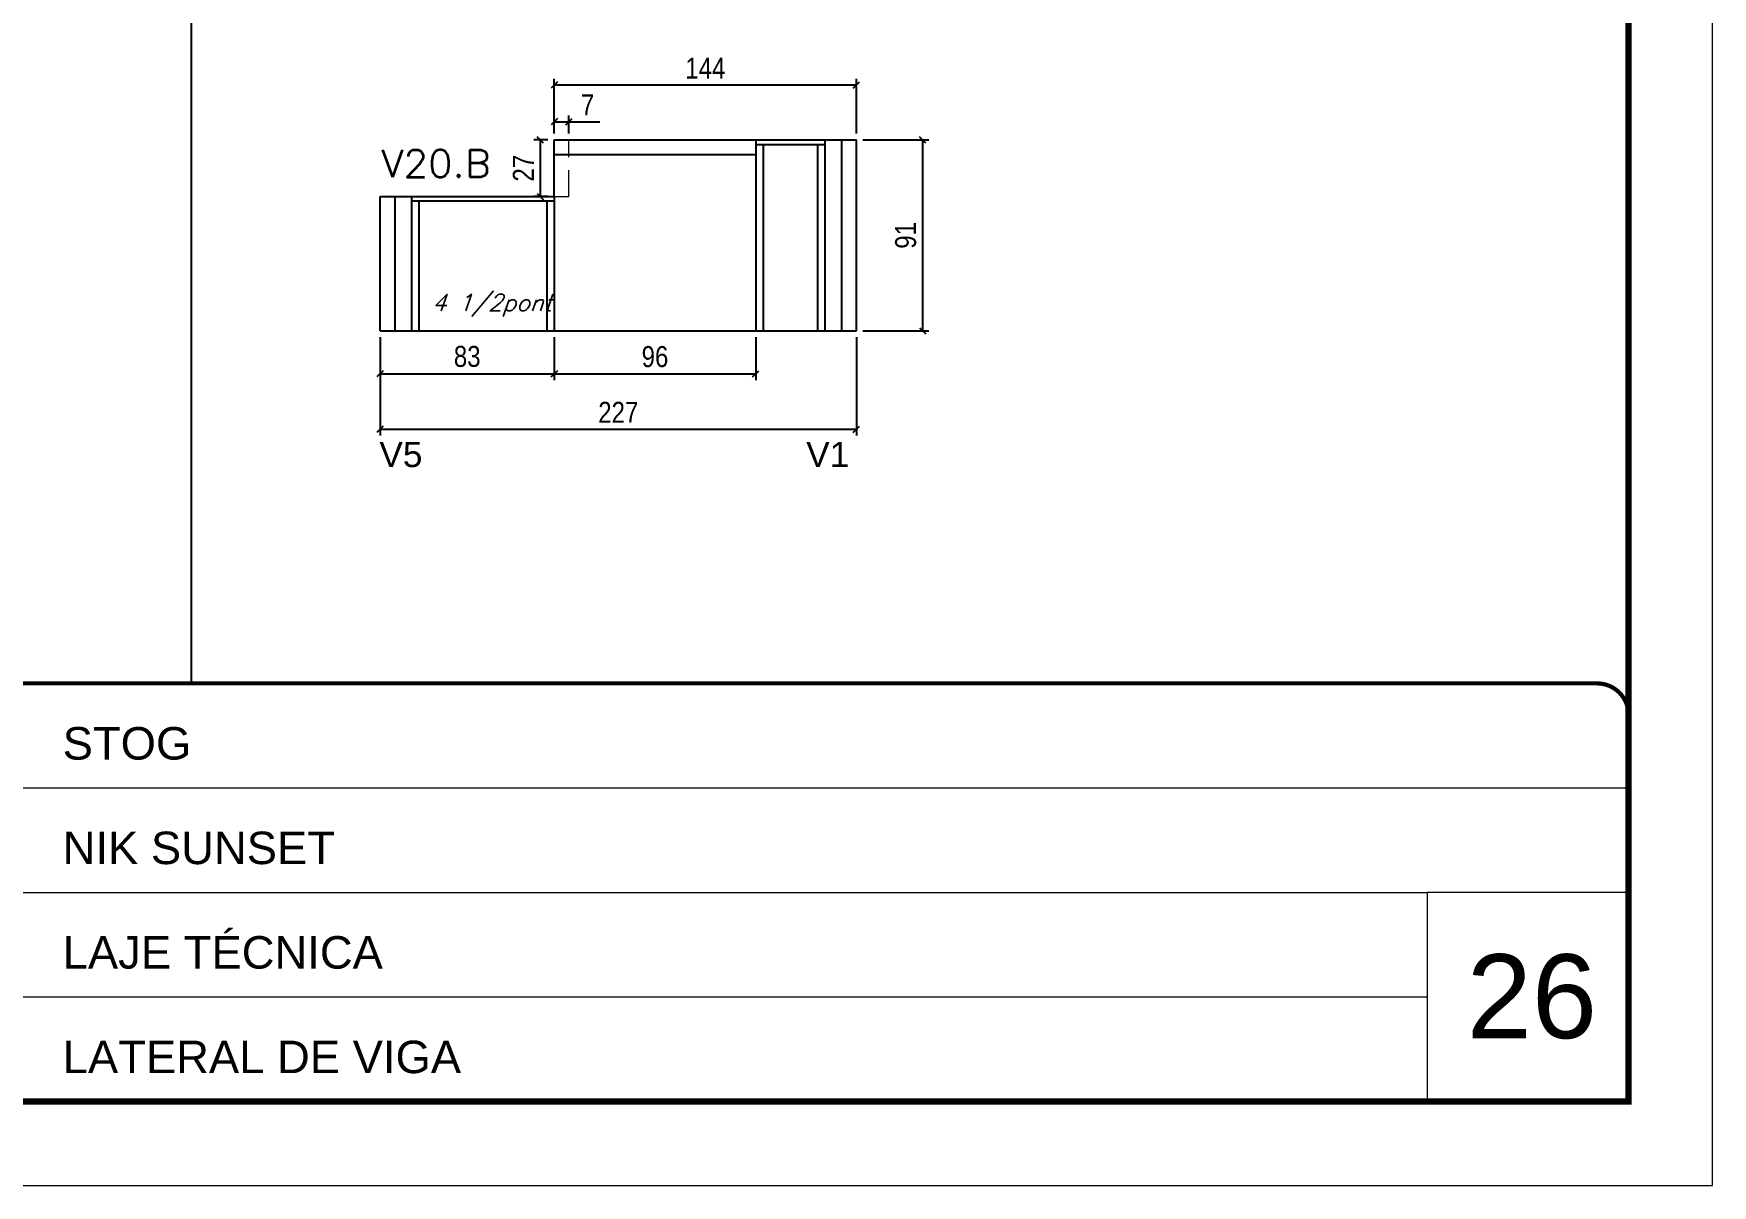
# Model space of a CAD drawing. Extents: x -10448 to -1189, y -11772 to 17235.
# Drawn here: x -8165 to -7365, y 8903 to 9452 of the extents above; entities that cross this region are included whole.
import ezdxf

# ---------------------------------------------------------------- set-up
doc = ezdxf.new("R2010")
doc.units = 0
for name, pattern in [('CONTINUO', [0]), ('DASHED', [0.75, 0.5, -0.25]), ('HIDDEN', [0.375, 0.25, -0.125])]:
    doc.linetypes.add(name, pattern=pattern)
for name, color, linetype in [('5', 5, 'Continuous'), ('COTA', 241, 'Continuous'), ('Painéis', 200, 'Continuous'), ('SARR_2.2x7', 40, 'Continuous'), ('SARR_3.5x7', 81, 'Continuous'), ('texto', 7, 'Continuous')]:
    doc.layers.add(name, color=color, linetype=linetype)
for name, color, linetype, lineweight in [('CARIMBO', 255, 'Continuous', 9), ('Folhas', 255, 'Continuous', 9), ('Sarr 2.2x7', 40, 'Continuous', 9), ('SARRAFO DE PRESSAO', 251, 'DASHED', 9), ('Texto Seção', 7, 'Continuous', 15)]:
    doc.layers.add(name, color=color, linetype=linetype, lineweight=lineweight)
doc.styles.add('ARIAL', font='arial.ttf')
doc.styles.add('COTA TECNICA', font='techl___.ttf', dxfattribs={"height": 10})
doc.styles.add('REGUA-120', font='ROMANS.shx', dxfattribs={"height": 15})
doc.styles.add('Romans', font='romans.shx')
doc.styles.get("Standard").update_dxf_attribs({"font": 'arial.ttf'})
doc.dimstyles.new('PAINEL', dxfattribs={"dimtxt": 10, "dimasz": 3, "dimexe": 3, "dimexo": 3, "dimgap": 3, "dimtad": 1, "dimdec": 1, "dimzin": 12, "dimdsep": 46, "dimtxsty": 'COTA TECNICA', "dimblk1": 'OBLIQUE', "dimblk2": 'OBLIQUE', "dimsah": 1, "dimcen": 0.9, "dimclrd": 4, "dimclre": 4, "dimclrt": 240, "dimadec": 1, "dimazin": 3, "dimtfac": 1, "dimtdec": 1, "dimtmove": 0, "dimatfit": 3, "dimfxl": 1, "dimtolj": 1, "dimtzin": 12, "dimarcsym": 0})

# ---------------------------------------------------------------- blocks, each defined once
blk = doc.blocks.new('9999999999')
at = {"color": 30, "linetype": 'CONTINUO'}
for p, q in [((98564.56, 34379.64), (99583.98, 34379.64)), ((98564.56, 34329.83), (99487.98, 34329.83)), ((99583.98, 34329.83), (99487.98, 34329.83)), ((99487.98, 34329.83), (99487.98, 34230.21)), ((98564.56, 34280.02), (99487.98, 34280.02))]:
    blk.add_line(p, q, dxfattribs=at)
at = {"color": 30, "linetype": 'CONTINUO', "const_width": 2}
blk.add_lwpolyline([(99583.98, 34230.21), (99583.98, 34414.45, 0.414214), (99568.98, 34429.45), (98228.98, 34429.45, 0.414214), (98213.98, 34414.45), (98213.98, 34245.21, 0.414214), (98228.98, 34230.21), (99583.98, 34230.21)], format="xyb", dxfattribs=at)
at = {"layer": 'Folhas'}
blk.add_lwpolyline([(98138.98, 34190.21), (99623.98, 34190.21), (99623.98, 35240.21), (98138.98, 35240.21)], close=True, dxfattribs=at)
at = {"layer": 'Folhas', "color": 30, "const_width": 3}
blk.add_lwpolyline([(98213.98, 34230.21), (99583.98, 34230.21), (99583.98, 35200.21), (98213.98, 35200.21)], close=True, dxfattribs=at)
at = {"color": 7, "linetype": 'Continuous', "ltscale": 5, "style": 'ARIAL'}
for s, height, p in [('STOG', 15.483, (98837.68, 34393.13)), ('NIK SUNSET', 15.483, (98837.68, 34343.32)), ('LAJE TÉCNICA', 15.4829, (98837.68, 34293.51)), ('LATERAL DE VIGA', 15.4829, (98837.68, 34243.7))]:
    blk.add_text(s, height=height, dxfattribs=at).set_placement(p)
blk = doc.blocks.new('_Oblique')
at = {"color": 0, "linetype": 'ByBlock', "lineweight": -2}
blk.add_line((-0.5, -0.5), (0.5, 0.5), dxfattribs=at)
blk = doc.blocks.new('*D818')
at = {"layer": 'COTA', "color": 4, "linetype": 'ByBlock', "lineweight": -2, "transparency": 16777216}
for p, q in [((-7999.77, 9307.02), (-7999.77, 9260.1)), ((-7772.77, 9307.02), (-7772.77, 9260.1)), ((-7999.77, 9263.1), (-7772.77, 9263.1))]:
    blk.add_line(p, q, dxfattribs=at)
at = {"layer": 'Defpoints', "color": 0, "linetype": 'ByBlock', "transparency": 16777216}
for p in [(-7999.77, 9310.02), (-7772.77, 9310.02), (-7772.77, 9263.1)]:
    blk.add_point(p, dxfattribs=at)
at = {"layer": 'COTA', "color": 4, "linetype": 'ByBlock', "lineweight": -2, "transparency": 16777216, "xscale": 3, "yscale": 3, "zscale": 3, "rotation": 180}
blk.add_blockref('_Oblique', (-7999.77, 9263.1), dxfattribs=at)
at = {"layer": 'COTA', "color": 4, "linetype": 'ByBlock', "lineweight": -2, "transparency": 16777216, "xscale": 3, "yscale": 3, "zscale": 3}
blk.add_blockref('_Oblique', (-7772.77, 9263.1), dxfattribs=at)
at = {"layer": 'COTA', "color": 240, "linetype": 'ByBlock', "transparency": 16777216, "insert": (-7886.27, 9271.18), "char_height": 10, "attachment_point": 5, "style": 'COTA TECNICA'}
blk.add_mtext('\\A1;227', dxfattribs=at)
blk = doc.blocks.new('*D812')
at = {"layer": 'COTA', "color": 4, "linetype": 'ByBlock', "lineweight": -2, "transparency": 16777216}
for p, q in [((-7769.77, 9401.02), (-7738.19, 9401.02)), ((-7741.19, 9310.02), (-7741.19, 9401.02)), ((-7769.77, 9310.02), (-7738.19, 9310.02))]:
    blk.add_line(p, q, dxfattribs=at)
at = {"layer": 'Defpoints', "color": 0, "linetype": 'ByBlock', "transparency": 16777216}
for p in [(-7772.77, 9401.02), (-7741.19, 9401.02), (-7772.77, 9310.02)]:
    blk.add_point(p, dxfattribs=at)
at = {"layer": 'COTA', "color": 4, "linetype": 'ByBlock', "lineweight": -2, "transparency": 16777216, "xscale": 3, "yscale": 3, "zscale": 3}
for p, rotation in [((-7741.19, 9401.02), 90), ((-7741.19, 9310.02), 270)]:
    blk.add_blockref('_Oblique', p, dxfattribs=dict(at, rotation=rotation))
at = {"layer": 'COTA', "color": 240, "linetype": 'ByBlock', "transparency": 16777216, "insert": (-7749.27, 9355.52), "char_height": 10, "attachment_point": 5, "rotation": 90, "style": 'COTA TECNICA'}
blk.add_mtext('\\A1;91', dxfattribs=at)
blk = doc.blocks.new('*D820')
at = {"layer": 'COTA', "color": 4, "lineweight": -2, "transparency": 16777216}
for p, q in [((-7916.77, 9404.02), (-7916.77, 9412.64)), ((-7909.77, 9404.02), (-7909.77, 9412.64)), ((-7916.77, 9409.64), (-7909.77, 9409.64)), ((-7909.77, 9409.64), (-7895.03, 9409.64))]:
    blk.add_line(p, q, dxfattribs=at)
at = {"layer": 'Defpoints', "color": 0, "transparency": 16777216}
for p in [(-7909.77, 9409.64), (-7916.77, 9401.02), (-7909.77, 9401.02)]:
    blk.add_point(p, dxfattribs=at)
at = {"layer": 'COTA', "color": 4, "lineweight": -2, "transparency": 16777216, "xscale": 3, "yscale": 3, "zscale": 3, "rotation": 180}
blk.add_blockref('_Oblique', (-7916.77, 9409.64), dxfattribs=at)
at = {"layer": 'COTA', "color": 4, "lineweight": -2, "transparency": 16777216, "xscale": 3, "yscale": 3, "zscale": 3}
blk.add_blockref('_Oblique', (-7909.77, 9409.64), dxfattribs=at)
at = {"layer": 'COTA', "color": 240, "transparency": 16777216, "insert": (-7900.9, 9417.71), "char_height": 10, "attachment_point": 5, "style": 'COTA TECNICA'}
blk.add_mtext('\\A1;7', dxfattribs=at)
blk = doc.blocks.new('*D821')
at = {"layer": 'COTA', "color": 4, "lineweight": -2, "transparency": 16777216}
for p, q in [((-7916.77, 9404.02), (-7916.77, 9430.15)), ((-7772.77, 9427.15), (-7916.77, 9427.15)), ((-7772.77, 9404.02), (-7772.77, 9430.15))]:
    blk.add_line(p, q, dxfattribs=at)
at = {"layer": 'Defpoints', "color": 0, "transparency": 16777216}
for p in [(-7916.77, 9427.15), (-7916.77, 9401.02), (-7772.77, 9401.02)]:
    blk.add_point(p, dxfattribs=at)
at = {"layer": 'COTA', "color": 4, "lineweight": -2, "transparency": 16777216, "xscale": 3, "yscale": 3, "zscale": 3, "rotation": 180}
blk.add_blockref('_Oblique', (-7916.77, 9427.15), dxfattribs=at)
at = {"layer": 'COTA', "color": 4, "lineweight": -2, "transparency": 16777216, "xscale": 3, "yscale": 3, "zscale": 3}
blk.add_blockref('_Oblique', (-7772.77, 9427.15), dxfattribs=at)
at = {"layer": 'COTA', "color": 240, "transparency": 16777216, "insert": (-7844.77, 9435.22), "char_height": 10, "attachment_point": 5, "style": 'COTA TECNICA'}
blk.add_mtext('\\A1;144', dxfattribs=at)
blk = doc.blocks.new('*D822')
at = {"layer": 'COTA', "color": 4, "lineweight": -2, "transparency": 16777216}
for p, q in [((-7999.77, 9307.02), (-7999.77, 9286.53)), ((-7916.77, 9307.02), (-7916.77, 9286.53)), ((-7999.77, 9289.53), (-7916.77, 9289.53))]:
    blk.add_line(p, q, dxfattribs=at)
at = {"layer": 'Defpoints', "color": 0, "transparency": 16777216}
for p in [(-7999.77, 9310.02), (-7916.77, 9310.02), (-7916.77, 9289.53)]:
    blk.add_point(p, dxfattribs=at)
at = {"layer": 'COTA', "color": 4, "lineweight": -2, "transparency": 16777216, "xscale": 3, "yscale": 3, "zscale": 3, "rotation": 180}
blk.add_blockref('_Oblique', (-7999.77, 9289.53), dxfattribs=at)
at = {"layer": 'COTA', "color": 4, "lineweight": -2, "transparency": 16777216, "xscale": 3, "yscale": 3, "zscale": 3}
blk.add_blockref('_Oblique', (-7916.77, 9289.53), dxfattribs=at)
at = {"layer": 'COTA', "color": 240, "transparency": 16777216, "insert": (-7958.27, 9297.77), "char_height": 10, "attachment_point": 5, "style": 'COTA TECNICA'}
blk.add_mtext('\\A1;83', dxfattribs=at)
blk = doc.blocks.new('*D823')
at = {"layer": 'COTA', "color": 4, "lineweight": -2, "transparency": 16777216}
for p, q in [((-7916.77, 9307.02), (-7916.77, 9286.53)), ((-7820.77, 9307.02), (-7820.77, 9286.53)), ((-7916.77, 9289.53), (-7820.77, 9289.53))]:
    blk.add_line(p, q, dxfattribs=at)
at = {"layer": 'Defpoints', "color": 0, "transparency": 16777216}
for p in [(-7916.77, 9310.02), (-7820.77, 9310.02), (-7820.77, 9289.53)]:
    blk.add_point(p, dxfattribs=at)
at = {"layer": 'COTA', "color": 4, "lineweight": -2, "transparency": 16777216, "xscale": 3, "yscale": 3, "zscale": 3, "rotation": 180}
blk.add_blockref('_Oblique', (-7916.77, 9289.53), dxfattribs=at)
at = {"layer": 'COTA', "color": 4, "lineweight": -2, "transparency": 16777216, "xscale": 3, "yscale": 3, "zscale": 3}
blk.add_blockref('_Oblique', (-7820.77, 9289.53), dxfattribs=at)
at = {"layer": 'COTA', "color": 240, "transparency": 16777216, "insert": (-7868.77, 9297.67), "char_height": 10, "attachment_point": 5, "style": 'COTA TECNICA'}
blk.add_mtext('\\A1;96', dxfattribs=at)
blk = doc.blocks.new('*D824')
at = {"layer": 'COTA', "color": 4, "lineweight": -2, "transparency": 16777216}
for p, q in [((-7919.77, 9401.02), (-7926.44, 9401.02)), ((-7923.44, 9401.02), (-7923.44, 9374.02)), ((-7919.77, 9374.02), (-7926.44, 9374.02))]:
    blk.add_line(p, q, dxfattribs=at)
at = {"layer": 'Defpoints', "color": 0, "transparency": 16777216}
for p in [(-7916.77, 9401.02), (-7923.44, 9374.02), (-7916.77, 9374.02)]:
    blk.add_point(p, dxfattribs=at)
at = {"layer": 'COTA', "color": 4, "lineweight": -2, "transparency": 16777216, "xscale": 3, "yscale": 3, "zscale": 3}
for p, rotation in [((-7923.44, 9401.02), 90), ((-7923.44, 9374.02), 270)]:
    blk.add_blockref('_Oblique', p, dxfattribs=dict(at, rotation=rotation))
at = {"layer": 'COTA', "color": 240, "transparency": 16777216, "insert": (-7931.51, 9387.52), "char_height": 10, "attachment_point": 5, "rotation": 90, "style": 'COTA TECNICA'}
blk.add_mtext('\\A1;27', dxfattribs=at)

msp = doc.modelspace()

# ---------------------------------------------------------------- linework, layer by layer
at = {"layer": 'COTA', "linetype": 'ByBlock'}
msp.add_line((-8089.78, 9912.78), (-8089.78, 9142.02), dxfattribs=at)
at = {"layer": 'Painéis', "linetype": 'ByBlock'}
for p, q in [((-7916.77, 9374.02), (-7916.77, 9401.02)), ((-7772.77, 9310.02), (-7772.77, 9401.02)), ((-7999.77, 9374.02), (-7916.77, 9374.02)), ((-7999.77, 9310.02), (-7999.77, 9374.02)), ((-7999.77, 9310.02), (-7772.77, 9310.02))]:
    msp.add_line(p, q, dxfattribs=at)
at = {"layer": 'Painéis'}
msp.add_line((-7916.77, 9401.02), (-7772.77, 9401.02), dxfattribs=at)
at = {"layer": 'Sarr 2.2x7', "linetype": 'HIDDEN', "ltscale": 50}
for p, q in [((-7909.77, 9374.02), (-7909.77, 9401.02)), ((-7916.77, 9374.02), (-7909.77, 9374.02))]:
    msp.add_line(p, q, dxfattribs=at)
at = {"layer": 'SARR_2.2x7', "linetype": 'Continuous'}
for p, q in [((-7916.77, 9394.02), (-7820.77, 9394.02)), ((-7820.77, 9398.82), (-7787.77, 9398.82)), ((-7779.77, 9310.02), (-7779.77, 9401.02)), ((-7992.77, 9374.02), (-7992.77, 9310.02)), ((-7916.77, 9371.82), (-7984.77, 9371.82))]:
    msp.add_line(p, q, dxfattribs=at)
at = {"layer": 'SARR_3.5x7'}
for p, q in [((-7820.77, 9401.02), (-7820.77, 9310.02)), ((-7817.27, 9398.82), (-7817.27, 9310.02)), ((-7791.27, 9398.82), (-7791.27, 9310.02)), ((-7787.77, 9401.02), (-7787.77, 9310.02)), ((-7984.77, 9374.02), (-7984.77, 9310.02)), ((-7981.27, 9371.82), (-7981.27, 9310.02)), ((-7920.27, 9371.82), (-7920.27, 9310.02)), ((-7916.77, 9374.02), (-7916.77, 9310.02))]:
    msp.add_line(p, q, dxfattribs=at)

# ---------------------------------------------------------------- block references
at = {"layer": 'SARRAFO DE PRESSAO', "color": 6, "linetype": 'ByBlock'}
msp.add_blockref('9999999999', (-106988.76, -25287.43), dxfattribs=at)

# ---------------------------------------------------------------- texts
at = {"layer": '5', "linetype": 'Continuous'}
for s, p in [('V5', (-8000.12, 9245.09)), ('V1', (-7796.69, 9245.09))]:
    msp.add_text(s, height=12, rotation=0.00004, dxfattribs=at).set_placement(p)
at = {"layer": 'CARIMBO', "style": 'ARIAL'}
msp.add_text('26', height=40, dxfattribs=at).set_placement((-7481.92, 8972.92))
at = {"layer": 'texto', "color": 2, "insert": (-7946.48, 9322.15), "char_height": 8, "attachment_point": 5, "style": 'Romans'}
msp.add_mtext('{\\Q19;\\C256;4 1/2pont}', dxfattribs=at)
at = {"layer": 'Texto Seção', "style": 'REGUA-120', "width": 1.05}
msp.add_text('V20.B', height=13, dxfattribs=at).set_placement((-7999.17, 9383.21))

# ---------------------------------------------------------------- dimensions: what is measured, and where the dimension line sits
at = {"layer": 'COTA'}
for base, p1, p2, picture, middle in [((-7916.77, 9427.15), (-7772.77, 9401.02), (-7916.77, 9401.02), '*D821', (-7844.77, 9435.22)), ((-7909.77, 9409.64), (-7916.77, 9401.02), (-7909.77, 9401.02), '*D820', (-7900.9, 9417.71)), ((-7916.77, 9289.53), (-7999.77, 9310.02), (-7916.77, 9310.02), '*D822', (-7958.27, 9297.77))]:
    dim = msp.add_linear_dim(base=base, p1=p1, p2=p2, dimstyle='PAINEL', dxfattribs=at)
    dim.commit()
    dim.dimension.update_dxf_attribs({"geometry": picture, "text_midpoint": middle})
dim = msp.add_linear_dim(base=(-7923.44, 9374.02), p1=(-7916.77, 9401.02), p2=(-7916.77, 9374.02), angle=90, dimstyle='PAINEL', dxfattribs=at)
dim.commit()
dim.dimension.update_dxf_attribs({"geometry": '*D824', "text_midpoint": (-7931.51, 9387.52)})
at = {"layer": 'COTA', "linetype": 'ByBlock'}
dim = msp.add_linear_dim(base=(-7741.19, 9401.02), p1=(-7772.77, 9310.02), p2=(-7772.77, 9401.02), angle=90, dimstyle='PAINEL', dxfattribs=at)
dim.commit()
dim.dimension.update_dxf_attribs({"geometry": '*D812', "text_midpoint": (-7749.27, 9355.52)})
dim = msp.add_linear_dim(base=(-7772.77, 9263.1), p1=(-7999.77, 9310.02), p2=(-7772.77, 9310.02), dimstyle='PAINEL', dxfattribs=at)
dim.commit()
dim.dimension.update_dxf_attribs({"geometry": '*D818', "text_midpoint": (-7886.27, 9271.18)})
at = {"layer": 'COTA'}
dim = msp.add_linear_dim(base=(-7820.77, 9289.53), p1=(-7916.77, 9310.02), p2=(-7820.77, 9310.02), dimstyle='PAINEL', override={"dimtmove": 1}, dxfattribs=at)
dim.commit()
dim.dimension.update_dxf_attribs({"geometry": '*D823', "text_midpoint": (-7868.77, 9297.67)})

doc.saveas('drawing.dxf')
